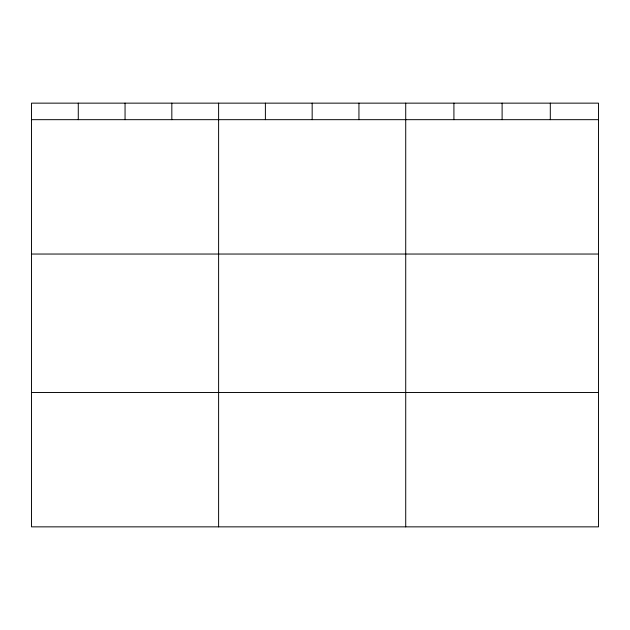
<?xml version="1.0" encoding="UTF-8"?>
<svg xmlns="http://www.w3.org/2000/svg" width="630" height="630" viewBox="0 0 630 630"><rect width="100%" height="100%" fill="white"/><g stroke="black" fill="none" stroke-linecap="round" stroke-linejoin="round"><path stroke-width="0.94" d="M598.5 254.04L598.5 103.147L31.5 103.147L31.5 526.853L598.5 526.853L598.5 254.04L31.5 254.04M31.5 119.669L598.5 119.669M31.5 392.482L598.5 392.482M550.305 103.147L550.305 119.669M502.11 103.147L502.11 119.669M453.915 103.147L453.915 119.669M405.72 103.147L405.72 526.853M358.942 103.147L358.942 119.669M312.165 103.147L312.165 119.669M265.387 103.147L265.387 119.669M218.61 103.147L218.61 526.853M171.832 103.147L171.832 119.669M125.055 103.147L125.055 119.669M78.278 103.147L78.278 119.669"/></g></svg>
